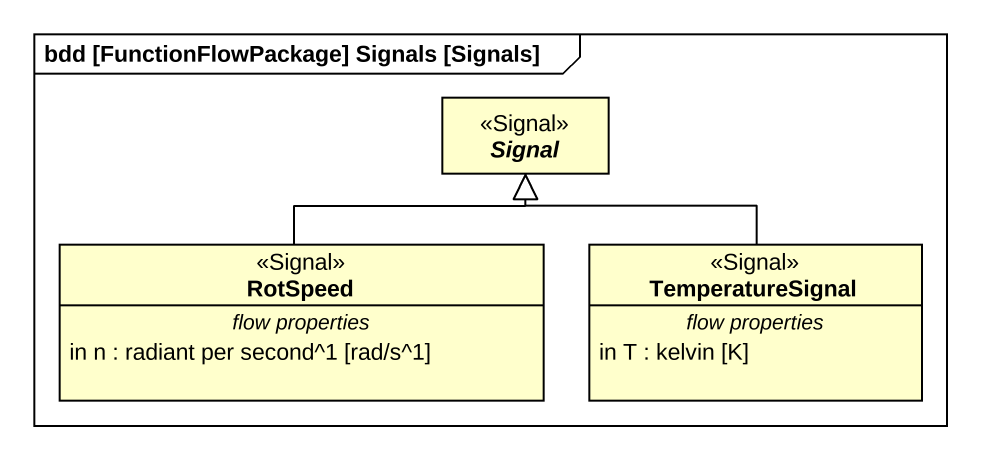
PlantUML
@startuml
mainframe bdd [FunctionFlowPackage] Signals [Signals]
hide circle
hide empty members
abstract class Signal <<Signal>>
class RotSpeed <<Signal>> {
  -- flow properties --
  in n : radiant per second^1 [rad/s^1]
}
class TemperatureSignal <<Signal>> {
  -- flow properties --
  in T : kelvin [K]
}
RotSpeed -up-|> Signal
TemperatureSignal -up-|> Signal
@enduml
